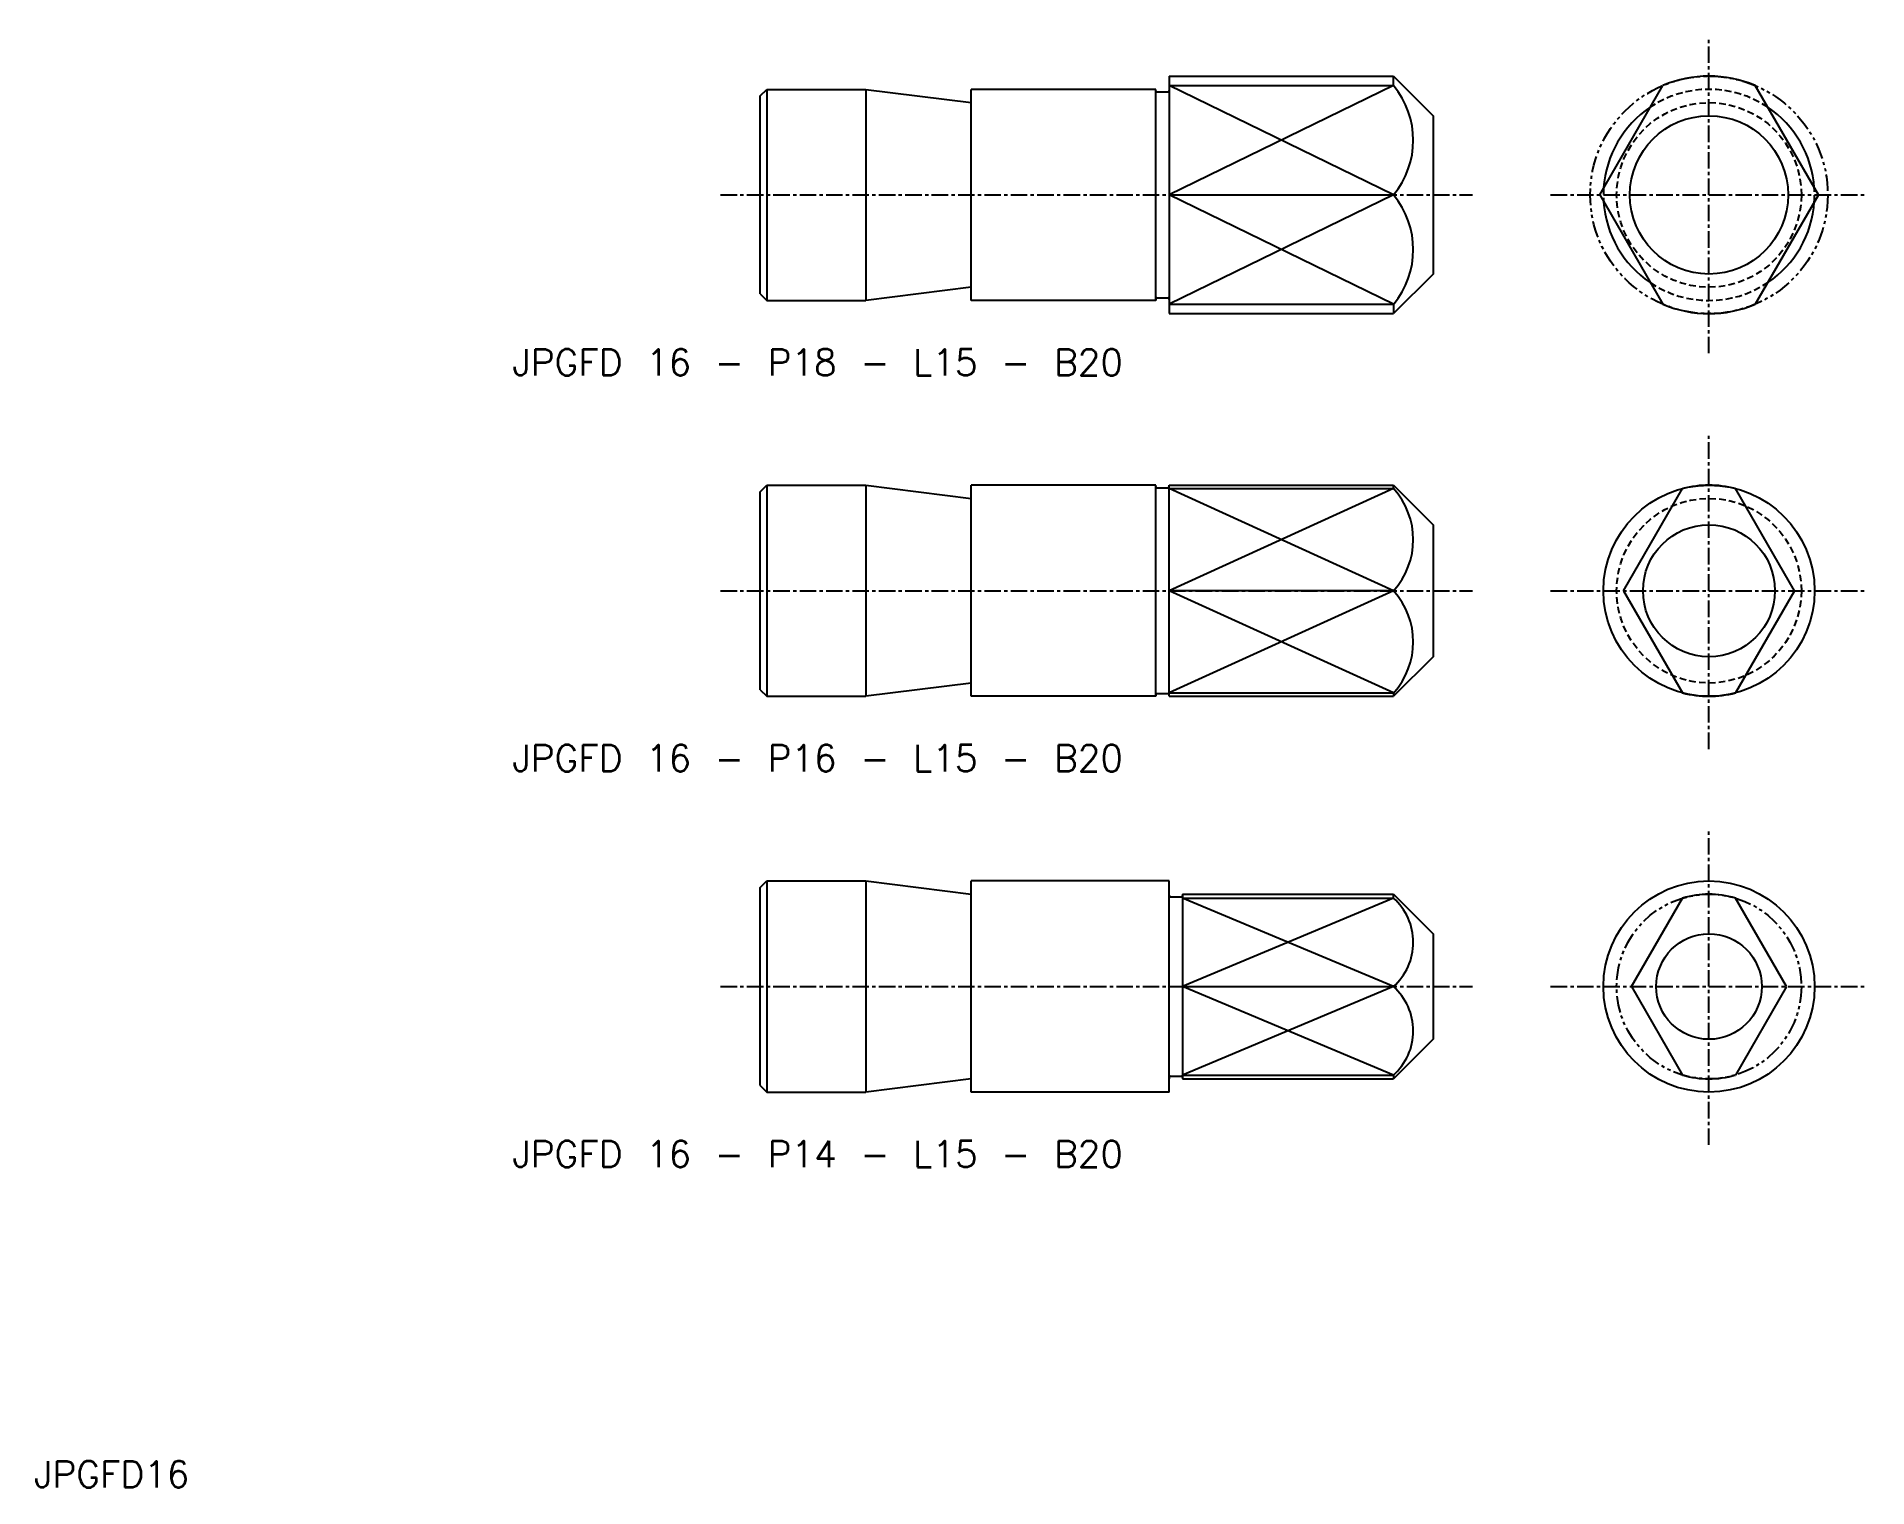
# Model space of a CAD drawing. Extents: x 5 to 144, y 5 to 115.
import ezdxf

# ---------------------------------------------------------------- set-up
doc = ezdxf.new("R2010")
doc.units = 0
for name, pattern in [('CENTER', [2, 1.25, -0.25, 0.25, -0.25]), ('DASHED', [0.75, 0.5, -0.25]), ('PHANTOM', [2.5, 1.25, -0.25, 0.25, -0.25, 0.25, -0.25])]:
    doc.linetypes.add(name, pattern=pattern)
doc.layers.get('0').update_dxf_attribs({"linetype": 'CONTINUOUS'})
doc.layers.add('CENTER', color=1, linetype='CENTER')
doc.styles.get("Standard").update_dxf_attribs({"font": 'txt.shx', "width": 0.8, "bigfont": 'bigfont.shx'})

msp = doc.modelspace()

# ---------------------------------------------------------------- linework, layer by layer
at = {"color": 7, "linetype": 'CONTINUOUS'}
for p, q in [((91, 111.96), (91, 93.96)), ((91, 111.96), (108, 111.96)), ((91, 111.25), (108, 111.25)), ((108, 111.96), (111, 108.96)), ((108, 111.25), (108, 111.96)), ((123.63, 102.96), (128.41, 111.25)), ((140.2, 102.96), (135.41, 111.25)), ((60, 110.46), (60.5, 110.96)), ((60, 95.46), (60, 110.46)), ((60.5, 110.96), (60.5, 94.96)), ((60.5, 110.96), (68, 110.96)), ((68, 110.96), (68, 94.96)), ((68, 110.96), (76, 109.96)), ((90, 110.96), (76, 110.96)), ((76, 94.96), (76, 110.96)), ((90, 94.96), (90, 110.96)), ((90, 110.86), (90, 110.96)), ((90.1, 110.76), (90.9, 110.76)), ((111, 108.96), (111, 96.96)), ((91, 102.96), (108, 102.96)), ((123.63, 102.96), (128.41, 94.67)), ((140.2, 102.96), (135.41, 94.67)), ((76, 95.96), (68, 94.96)), ((111, 96.96), (108, 93.96)), ((60, 95.46), (60.5, 94.96)), ((60.5, 94.96), (68, 94.96)), ((90, 94.96), (76, 94.96)), ((90, 95.06), (90, 94.96)), ((90.1, 95.16), (90.9, 95.16)), ((91, 94.67), (108, 94.67)), ((108, 94.67), (108, 93.96)), ((91, 93.96), (108, 93.96)), ((60, 80.46), (60.5, 80.96)), ((60.5, 80.96), (68, 80.96)), ((60.5, 80.96), (60.5, 64.96)), ((68, 80.96), (76, 79.96)), ((68, 80.96), (68, 64.96)), ((90, 80.96), (76, 80.96)), ((76, 64.96), (76, 80.96)), ((90, 64.96), (90, 80.96)), ((90, 80.86), (90, 80.96)), ((90.1, 80.76), (90.9, 80.76)), ((91, 80.96), (108, 80.96)), ((91, 64.96), (91, 80.96)), ((91, 80.7), (108, 80.7)), ((108, 80.96), (111, 77.96)), ((108, 80.7), (108, 80.96)), ((125.44, 72.96), (129.91, 80.7)), ((138.39, 72.96), (133.91, 80.7)), ((60, 65.46), (60, 80.46)), ((111, 77.96), (111, 67.96)), ((108, 72.96), (91, 72.96)), ((125.44, 72.96), (129.91, 65.21)), ((138.39, 72.96), (133.91, 65.21)), ((111, 67.96), (108, 64.96)), ((60, 65.46), (60.5, 64.96)), ((76, 65.96), (68, 64.96)), ((91, 65.21), (108, 65.21)), ((108, 65.21), (108, 64.96)), ((60.5, 64.96), (68, 64.96)), ((90, 64.96), (76, 64.96)), ((90, 65.06), (90, 64.96)), ((90.1, 65.16), (90.9, 65.16)), ((91, 64.96), (108, 64.96)), ((60, 50.46), (60.5, 50.96)), ((60, 35.46), (60, 50.46)), ((60.5, 50.96), (68, 50.96)), ((60.5, 50.96), (60.5, 34.96)), ((68, 50.96), (68, 34.96)), ((68, 50.96), (76, 49.96)), ((91, 50.96), (76, 50.96)), ((76, 34.96), (76, 50.96)), ((91, 34.96), (91, 50.96)), ((91, 49.86), (91, 49.96)), ((92, 49.96), (108, 49.96)), ((92, 49.96), (92, 35.96)), ((108, 49.96), (111, 46.96)), ((108, 49.67), (108, 49.96)), ((91.1, 49.76), (91.9, 49.76)), ((92, 49.67), (108, 49.67)), ((126.04, 42.96), (129.91, 49.67)), ((137.79, 42.96), (133.91, 49.67)), ((111, 46.96), (111, 38.96)), ((92, 42.96), (108, 42.96)), ((126.04, 42.96), (129.91, 36.25)), ((137.79, 42.96), (133.91, 36.25)), ((111, 38.96), (108, 35.96)), ((91.1, 36.16), (91.9, 36.16)), ((92, 36.25), (108, 36.25)), ((108, 36.25), (108, 35.96)), ((60, 35.46), (60.5, 34.96)), ((60.5, 34.96), (68, 34.96)), ((76, 35.96), (68, 34.96)), ((91, 34.96), (76, 34.96)), ((91, 36.06), (91, 35.96)), ((92, 35.96), (108, 35.96))]:
    msp.add_line(p, q, dxfattribs=at)
at = {"color": 3, "linetype": 'CONTINUOUS'}
for p, q in [((108, 111.25), (91, 102.96)), ((108, 102.96), (91, 111.25)), ((108, 102.96), (91, 94.67)), ((108, 94.67), (91, 102.96)), ((108, 80.7), (91, 72.96)), ((108, 72.96), (91, 80.7)), ((108, 65.21), (91, 72.96)), ((108, 72.96), (91, 65.21)), ((108, 49.67), (92, 42.96)), ((108, 42.96), (92, 49.67)), ((108, 36.25), (92, 42.96)), ((108, 42.96), (92, 36.25))]:
    msp.add_line(p, q, dxfattribs=at)
at = {"color": 3, "linetype": 'PHANTOM'}
for centre, radius in [((131.91, 102.96), 9), ((131.91, 42.96), 7)]:
    msp.add_circle(centre, radius, dxfattribs=at)
at = {"color": 3, "linetype": 'DASHED'}
for centre in [(131.91, 102.96), (131.91, 72.96)]:
    msp.add_circle(centre, 7, dxfattribs=at)
at = {"color": 7, "linetype": 'CONTINUOUS'}
for centre, radius in [((131.91, 102.96), 6), ((131.91, 72.96), 8), ((131.91, 72.96), 5), ((131.91, 42.96), 8), ((131.91, 42.96), 4)]:
    msp.add_circle(centre, radius, dxfattribs=at)
for centre, radius, start, end in [((103.02, 107.1), 6.48, 320.2184, 39.7816), ((131.91, 102.96), 9, 67.1146, 112.8854), ((90.1, 110.86), 0.1, 180, 270), ((90.9, 110.86), 0.1, 270, 0), ((131.91, 102.96), 8, 123.7806, 176.2194), ((131.91, 102.96), 8, 3.7806, 56.2194), ((103.02, 98.81), 6.48, 320.2184, 39.7816), ((131.91, 102.96), 8, 183.7806, 236.2194), ((131.91, 102.96), 8, 303.7806, 356.2194), ((90.1, 95.06), 0.1, 90, 180), ((90.9, 95.06), 0.1, 0, 90), ((131.91, 102.96), 9, 247.1146, 292.8854), ((90.1, 80.86), 0.1, 180, 270), ((90.9, 80.86), 0.1, 270, 0), ((103.75, 76.83), 5.75, 317.6574, 42.3426), ((131.91, 72.96), 8, 75.5225, 104.4775), ((103.75, 69.08), 5.75, 317.6574, 42.3426), ((131.91, 72.96), 8, 255.5225, 284.4775), ((90.1, 65.06), 0.1, 90, 180), ((90.9, 65.06), 0.1, 0, 90), ((131.91, 42.96), 7, 73.3985, 106.6015), ((91.1, 49.86), 0.1, 180, 270), ((91.9, 49.86), 0.1, 270, 0), ((105, 46.31), 4.5, 311.8103, 48.1897), ((105, 39.6), 4.5, 311.8103, 48.1897), ((91.1, 36.06), 0.1, 90, 180), ((91.9, 36.06), 0.1, 0, 90), ((131.91, 42.96), 7, 253.3985, 286.6015)]:
    msp.add_arc(centre, radius, start, end, dxfattribs=at)
at = {"color": 3, "linetype": 'DASHED'}
for start, end in [(56.2194, 123.7806), (176.2194, 183.7806), (356.2194, 3.7806), (236.2194, 303.7806)]:
    msp.add_arc((131.91, 102.96), 8, start, end, dxfattribs=at)
at = {"layer": 'CENTER', "color": 1, "linetype": 'CENTER'}
for p, q in [((131.91, 90.96), (131.91, 114.96)), ((57, 102.96), (114, 102.96)), ((119.91, 102.96), (143.91, 102.96)), ((131.91, 60.96), (131.91, 84.96)), ((57, 72.96), (114, 72.96)), ((119.91, 72.96), (143.91, 72.96)), ((131.91, 30.96), (131.91, 54.96)), ((57, 42.96), (114, 42.96)), ((119.91, 42.96), (143.91, 42.96))]:
    msp.add_line(p, q, dxfattribs=at)

# ---------------------------------------------------------------- texts
at = {"color": 7, "linetype": 'CONTINUOUS'}
for s, p in [('JPGFD 16 - P18 - L15 - B20', (41.25, 89.27)), ('JPGFD 16 - P16 - L15 - B20', (41.25, 59.27)), ('JPGFD 16 - P14 - L15 - B20', (41.25, 29.27)), ('JPGFD16', (5, 5))]:
    msp.add_text(s, height=2, dxfattribs=at).set_placement(p)

doc.saveas('drawing.dxf')
